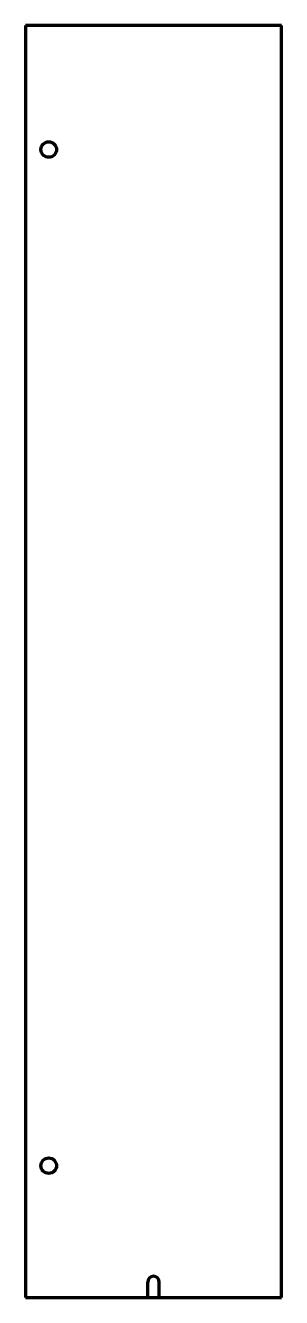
# Model space of a CAD drawing. Header units: inches. Extents: x 0 to 16.5, y 0 to 82.
import ezdxf

# ---------------------------------------------------------------- set-up
doc = ezdxf.new("R2010")
doc.units = ezdxf.units.IN
doc.header["$MEASUREMENT"] = 0
doc.layers.add('1', color=7, linetype='Continuous')

msp = doc.modelspace()

# ---------------------------------------------------------------- linework, layer by layer
at = {"color": 7, "lineweight": 90}
for p, q in [((0, 82), (0, 0)), ((16.5, 82), (0, 82)), ((16.5, 0), (16.5, 82)), ((0, 0), (16.5, 0))]:
    msp.add_line(p, q, dxfattribs=at)
at = {"layer": '1', "color": 7, "lineweight": 90}
for p, q in [((7.875, 0), (7.875, 1)), ((8.625, 0), (8.625, 1))]:
    msp.add_line(p, q, dxfattribs=at)
at = {"layer": '1', "color": 1, "lineweight": 90}
for centre in [(1.5, 74), (1.5, 8.5)]:
    msp.add_circle(centre, 0.5, dxfattribs=at)
at = {"layer": '1', "color": 7, "lineweight": 90}
msp.add_arc((8.25, 1), 0.375, 0, 180, dxfattribs=at)

doc.saveas('drawing.dxf')
